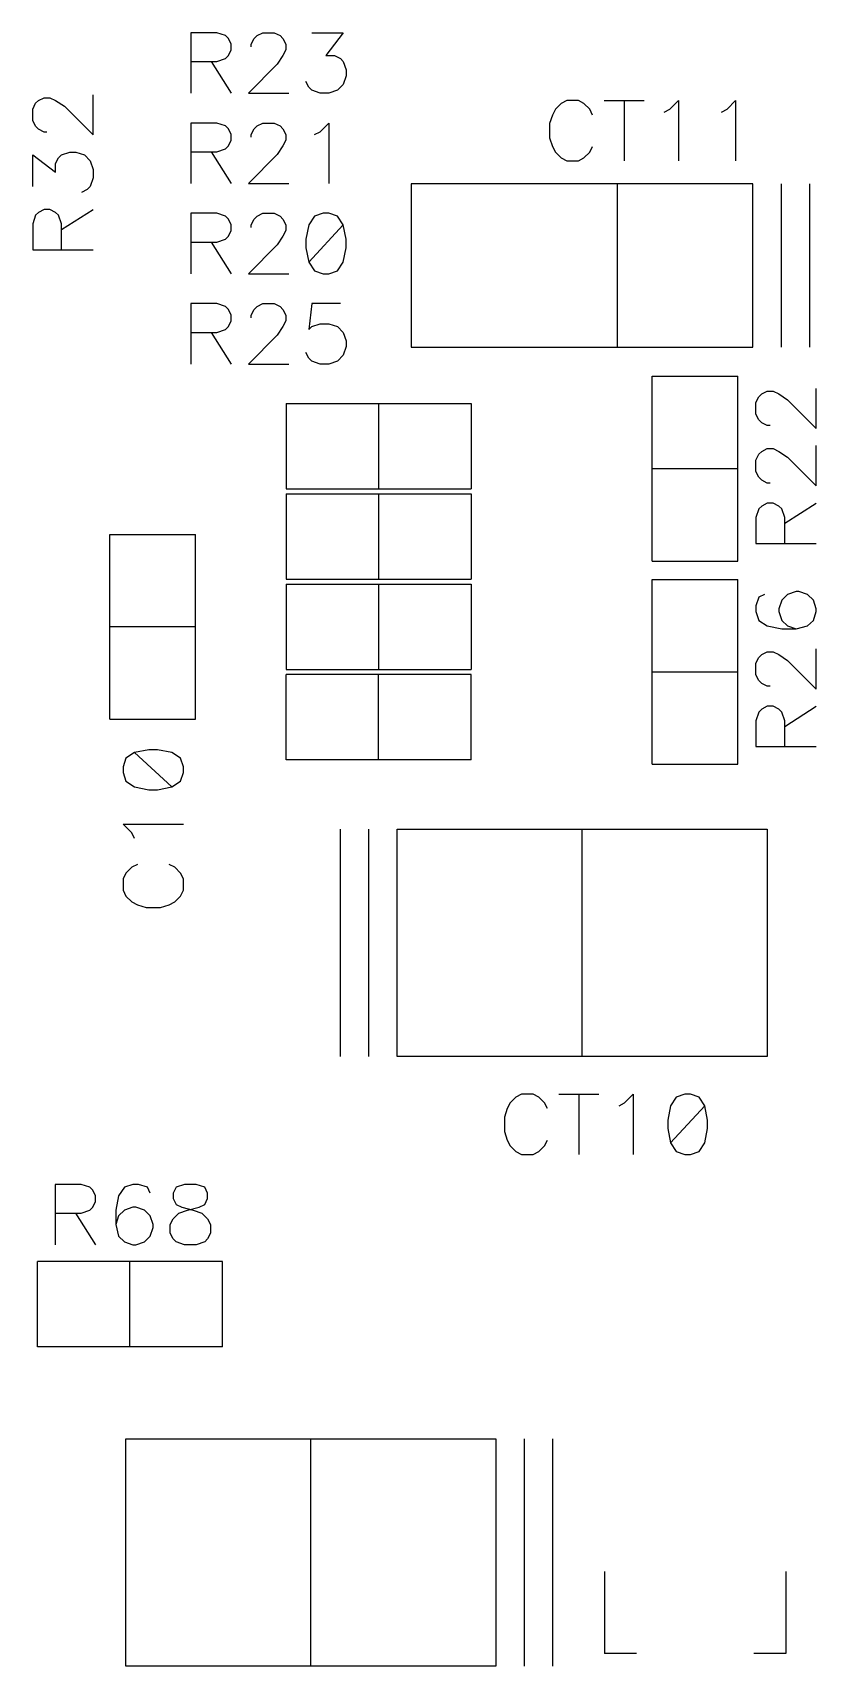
# Model space of a CAD drawing. Extents: x 295 to 953, y 10 to 290.
# Drawn here: x 722.18 to 744.2, y 125.85 to 171.79 of the extents above; entities that cross this region are included whole.
import ezdxf

# ---------------------------------------------------------------- set-up
doc = ezdxf.new("R2010")
doc.units = 0
doc.header["$LTSCALE"] = 5
doc.header["$MEASUREMENT"] = 0
doc.layers.add('130409_DV-DPH-A6_BSK', color=2, linetype='CONTINUOUS')

msp = doc.modelspace()

# ---------------------------------------------------------------- linework, layer by layer
at = {"layer": '130409_DV-DPH-A6_BSK', "color": 7}
for p, q in [((727.351, 171.793), (726.624, 171.793)), ((726.624, 171.793), (726.624, 170.096)), ((727.594, 171.712), (727.351, 171.793)), ((727.676, 171.63), (727.594, 171.712)), ((727.757, 171.473), (727.676, 171.63)), ((727.757, 171.31), (727.757, 171.473)), ((728.321, 171.473), (728.402, 171.63)), ((728.321, 171.392), (728.321, 171.473)), ((728.402, 171.63), (728.483, 171.712)), ((728.483, 171.712), (728.646, 171.793)), ((728.646, 171.793), (728.966, 171.793)), ((728.966, 171.793), (729.129, 171.712)), ((729.129, 171.712), (729.21, 171.63)), ((729.21, 171.63), (729.291, 171.473)), ((729.291, 171.473), (729.291, 171.31)), ((730.018, 171.793), (730.901, 171.793)), ((730.901, 171.793), (730.419, 171.148)), ((726.624, 170.985), (727.351, 170.985)), ((727.193, 170.985), (727.757, 170.096)), ((727.351, 170.985), (727.594, 171.067)), ((727.594, 171.067), (727.676, 171.148)), ((727.676, 171.148), (727.757, 171.31)), ((729.047, 170.904), (728.24, 170.096)), ((729.21, 171.148), (729.047, 170.904)), ((729.291, 171.31), (729.21, 171.148)), ((730.419, 171.148), (730.663, 171.148)), ((730.663, 171.148), (730.825, 171.067)), ((730.825, 171.067), (730.901, 170.985)), ((730.901, 170.985), (730.983, 170.747)), ((730.983, 170.584), (730.901, 170.34)), ((730.983, 170.747), (730.983, 170.584)), ((723.876, 168.918), (723.876, 170.046)), ((728.24, 170.096), (729.372, 170.096)), ((729.936, 170.259), (729.855, 170.421)), ((730.018, 170.178), (729.936, 170.259)), ((730.256, 170.096), (730.018, 170.178)), ((730.5, 170.096), (730.256, 170.096)), ((730.744, 170.178), (730.5, 170.096)), ((730.901, 170.34), (730.744, 170.178)), ((722.179, 169.644), (722.26, 169.807)), ((722.179, 169.319), (722.179, 169.644)), ((722.26, 169.807), (722.342, 169.888)), ((722.342, 169.888), (722.499, 169.964)), ((722.499, 169.964), (722.662, 169.964)), ((722.662, 169.964), (722.824, 169.888)), ((722.824, 169.888), (723.068, 169.725)), ((723.068, 169.725), (723.876, 168.918)), ((736.865, 169.639), (736.784, 169.477)), ((737.028, 169.802), (736.865, 169.639)), ((737.185, 169.883), (737.028, 169.802)), ((737.511, 169.883), (737.185, 169.883)), ((737.668, 169.802), (737.511, 169.883)), ((737.831, 169.639), (737.668, 169.802)), ((737.912, 169.477), (737.831, 169.639)), ((738.232, 169.883), (739.36, 169.883)), ((738.796, 169.883), (738.796, 168.191)), ((739.924, 169.558), (740.081, 169.639)), ((740.081, 169.639), (740.325, 169.883)), ((740.325, 169.883), (740.325, 168.191)), ((741.529, 169.558), (741.691, 169.639)), ((741.691, 169.639), (741.93, 169.883)), ((741.93, 169.883), (741.93, 168.191)), ((722.26, 169.162), (722.179, 169.319)), ((722.342, 169.08), (722.26, 169.162)), ((722.499, 168.999), (722.342, 169.08)), ((727.351, 169.253), (726.624, 169.253)), ((726.624, 169.253), (726.624, 167.556)), ((727.594, 169.172), (727.351, 169.253)), ((727.676, 169.09), (727.594, 169.172)), ((727.757, 168.933), (727.676, 169.09)), ((728.321, 168.933), (728.402, 169.09)), ((728.402, 169.09), (728.483, 169.172)), ((728.483, 169.172), (728.646, 169.253)), ((728.646, 169.253), (728.966, 169.253)), ((728.966, 169.253), (729.129, 169.172)), ((729.129, 169.172), (729.21, 169.09)), ((729.21, 169.09), (729.291, 168.933)), ((730.256, 169.009), (730.5, 169.253)), ((730.5, 169.253), (730.5, 167.556)), ((736.784, 169.477), (736.703, 169.238)), ((736.703, 169.238), (736.703, 168.836)), ((722.58, 168.999), (722.499, 168.999)), ((727.594, 168.527), (727.676, 168.608)), ((727.676, 168.608), (727.757, 168.77)), ((727.757, 168.77), (727.757, 168.933)), ((728.321, 168.852), (728.321, 168.933)), ((729.21, 168.608), (729.047, 168.364)), ((729.291, 168.77), (729.21, 168.608)), ((729.291, 168.933), (729.291, 168.77)), ((730.099, 168.933), (730.256, 169.009)), ((736.703, 168.836), (736.784, 168.593)), ((722.179, 167.465), (722.179, 168.354)), ((722.179, 168.354), (722.824, 167.866)), ((722.824, 168.11), (722.906, 168.273)), ((722.906, 168.273), (722.987, 168.354)), ((722.987, 168.354), (723.226, 168.435)), ((723.226, 168.435), (723.388, 168.435)), ((723.388, 168.435), (723.632, 168.354)), ((723.632, 168.354), (723.795, 168.191)), ((723.795, 168.191), (723.876, 167.947)), ((726.624, 168.445), (727.351, 168.445)), ((727.193, 168.445), (727.757, 167.556)), ((727.351, 168.445), (727.594, 168.527)), ((729.047, 168.364), (728.24, 167.556)), ((736.784, 168.593), (736.865, 168.435)), ((736.865, 168.435), (737.028, 168.273)), ((737.028, 168.273), (737.185, 168.191)), ((737.185, 168.191), (737.511, 168.191)), ((737.511, 168.191), (737.668, 168.273)), ((737.668, 168.273), (737.831, 168.435)), ((737.831, 168.435), (737.912, 168.593)), ((722.824, 167.866), (722.824, 168.11)), ((723.876, 167.709), (723.795, 167.465)), ((723.876, 167.947), (723.876, 167.709)), ((723.713, 167.384), (723.551, 167.302)), ((723.795, 167.465), (723.713, 167.384)), ((728.24, 167.556), (729.372, 167.556)), ((732.817, 167.546), (732.817, 162.949)), ((736.413, 167.546), (732.817, 167.546)), ((737.013, 167.546), (736.413, 167.546)), ((738.115, 167.546), (737.013, 167.546)), ((739.014, 167.546), (738.115, 167.546)), ((738.613, 162.949), (738.613, 167.546)), ((742.413, 167.546), (739.014, 167.546)), ((742.413, 162.949), (742.413, 167.546)), ((743.215, 162.949), (743.215, 167.546)), ((744.013, 162.949), (744.013, 167.546)), ((722.499, 166.82), (722.342, 166.738)), ((722.662, 166.82), (722.499, 166.82)), ((722.824, 166.738), (722.662, 166.82)), ((722.987, 166.256), (723.876, 166.82)), ((722.26, 166.657), (722.179, 166.413)), ((722.179, 166.413), (722.179, 165.687)), ((722.342, 166.738), (722.26, 166.657)), ((722.906, 166.657), (722.824, 166.738)), ((722.987, 166.413), (722.906, 166.657)), ((722.987, 165.687), (722.987, 166.413)), ((727.351, 166.713), (726.624, 166.713)), ((726.624, 166.713), (726.624, 165.016)), ((727.594, 166.632), (727.351, 166.713)), ((727.676, 166.55), (727.594, 166.632)), ((727.757, 166.393), (727.676, 166.55)), ((727.757, 166.23), (727.757, 166.393)), ((728.321, 166.393), (728.402, 166.55)), ((728.321, 166.312), (728.321, 166.393)), ((728.402, 166.55), (728.483, 166.632)), ((728.483, 166.632), (728.646, 166.713)), ((728.646, 166.713), (728.966, 166.713)), ((728.966, 166.713), (729.129, 166.632)), ((729.129, 166.632), (729.21, 166.55)), ((729.21, 166.55), (729.291, 166.393)), ((729.291, 166.393), (729.291, 166.23)), ((729.936, 166.393), (729.855, 165.987)), ((730.099, 166.632), (729.936, 166.393)), ((730.901, 166.393), (729.936, 165.341)), ((730.338, 166.713), (730.099, 166.632)), ((730.5, 166.713), (730.338, 166.713)), ((730.744, 166.632), (730.5, 166.713)), ((730.901, 166.393), (730.744, 166.632)), ((730.983, 165.987), (730.901, 166.393)), ((726.624, 165.905), (727.351, 165.905)), ((727.193, 165.905), (727.757, 165.016)), ((727.351, 165.905), (727.594, 165.987)), ((727.594, 165.987), (727.676, 166.068)), ((727.676, 166.068), (727.757, 166.23)), ((729.21, 166.068), (729.047, 165.824)), ((729.291, 166.23), (729.21, 166.068)), ((729.855, 165.987), (729.855, 165.743)), ((730.983, 165.743), (730.983, 165.987)), ((722.179, 165.687), (723.876, 165.687)), ((729.047, 165.824), (728.24, 165.016)), ((729.855, 165.743), (729.936, 165.341)), ((730.901, 165.341), (730.983, 165.743)), ((728.24, 165.016), (729.372, 165.016)), ((729.936, 165.341), (730.099, 165.098)), ((730.099, 165.098), (730.338, 165.016)), ((730.338, 165.016), (730.5, 165.016)), ((730.5, 165.016), (730.744, 165.098)), ((730.744, 165.098), (730.901, 165.341)), ((727.351, 164.173), (726.624, 164.173)), ((726.624, 164.173), (726.624, 162.476)), ((727.594, 164.092), (727.351, 164.173)), ((727.676, 164.01), (727.594, 164.092)), ((727.757, 163.853), (727.676, 164.01)), ((728.321, 163.853), (728.402, 164.01)), ((728.402, 164.01), (728.483, 164.092)), ((728.483, 164.092), (728.646, 164.173)), ((728.646, 164.173), (728.966, 164.173)), ((728.966, 164.173), (729.129, 164.092)), ((729.129, 164.092), (729.21, 164.01)), ((729.21, 164.01), (729.291, 163.853)), ((730.018, 164.173), (729.936, 163.447)), ((730.825, 164.173), (730.018, 164.173)), ((727.676, 163.528), (727.757, 163.69)), ((727.757, 163.69), (727.757, 163.853)), ((728.321, 163.772), (728.321, 163.853)), ((729.291, 163.69), (729.21, 163.528)), ((729.291, 163.853), (729.291, 163.69)), ((730.018, 163.528), (730.256, 163.609)), ((730.256, 163.609), (730.5, 163.609)), ((730.5, 163.609), (730.744, 163.528)), ((726.624, 163.365), (727.351, 163.365)), ((727.193, 163.365), (727.757, 162.476)), ((727.351, 163.365), (727.594, 163.447)), ((727.594, 163.447), (727.676, 163.528)), ((729.047, 163.284), (728.24, 162.476)), ((729.21, 163.528), (729.047, 163.284)), ((729.936, 163.447), (730.018, 163.528)), ((730.744, 163.528), (730.901, 163.365)), ((730.901, 163.365), (730.983, 163.127)), ((730.983, 163.127), (730.983, 162.964)), ((729.936, 162.639), (729.855, 162.801)), ((730.018, 162.558), (729.936, 162.639)), ((730.901, 162.72), (730.744, 162.558)), ((730.983, 162.964), (730.901, 162.72)), ((732.817, 162.949), (736.413, 162.949)), ((736.413, 162.949), (737.013, 162.949)), ((737.013, 162.949), (738.115, 162.949)), ((738.115, 162.949), (739.014, 162.949)), ((739.014, 162.949), (742.413, 162.949)), ((728.24, 162.476), (729.372, 162.476)), ((730.256, 162.476), (730.018, 162.558)), ((730.5, 162.476), (730.256, 162.476)), ((730.744, 162.558), (730.5, 162.476)), ((739.588, 156.934), (739.588, 162.131)), ((739.588, 162.131), (741.991, 162.131)), ((741.991, 156.934), (741.991, 162.131)), ((742.662, 161.633), (742.819, 161.709)), ((742.819, 161.709), (742.982, 161.709)), ((742.982, 161.709), (743.144, 161.633)), ((744.196, 160.663), (744.196, 161.791)), ((729.301, 161.369), (734.498, 161.369)), ((729.301, 161.369), (729.301, 158.966)), ((731.897, 161.369), (731.897, 158.966)), ((734.498, 161.369), (734.498, 158.966)), ((742.499, 161.389), (742.58, 161.552)), ((742.499, 161.064), (742.499, 161.389)), ((742.58, 161.552), (742.662, 161.633)), ((743.144, 161.633), (743.388, 161.47)), ((743.388, 161.47), (744.196, 160.663)), ((742.58, 160.907), (742.499, 161.064)), ((742.662, 160.825), (742.58, 160.907)), ((742.819, 160.744), (742.662, 160.825)), ((742.9, 160.744), (742.819, 160.744)), ((742.499, 159.774), (742.58, 159.936)), ((742.58, 159.936), (742.662, 160.018)), ((742.662, 160.018), (742.819, 160.099)), ((742.819, 160.099), (742.982, 160.099)), ((742.982, 160.099), (743.144, 160.018)), ((743.144, 160.018), (743.388, 159.855)), ((744.196, 159.047), (744.196, 160.18)), ((739.588, 159.535), (741.991, 159.535)), ((742.499, 159.454), (742.499, 159.774)), ((742.58, 159.291), (742.499, 159.454)), ((743.388, 159.855), (744.196, 159.047)), ((729.301, 158.966), (734.498, 158.966)), ((742.662, 159.21), (742.58, 159.291)), ((742.819, 159.129), (742.662, 159.21)), ((742.9, 159.129), (742.819, 159.129)), ((729.301, 158.829), (734.498, 158.829)), ((729.301, 158.829), (729.301, 156.426)), ((731.897, 158.829), (731.897, 156.426)), ((734.498, 158.829), (734.498, 156.426)), ((742.819, 158.565), (742.662, 158.483)), ((742.982, 158.565), (742.819, 158.565)), ((743.144, 158.483), (742.982, 158.565)), ((743.307, 158.001), (744.196, 158.565)), ((742.58, 158.402), (742.499, 158.158)), ((742.499, 158.158), (742.499, 157.432)), ((742.662, 158.483), (742.58, 158.402)), ((743.226, 158.402), (743.144, 158.483)), ((743.307, 158.158), (743.226, 158.402)), ((743.307, 157.432), (743.307, 158.158)), ((724.348, 152.489), (724.348, 157.686)), ((724.348, 157.686), (726.751, 157.686)), ((726.751, 152.489), (726.751, 157.686)), ((742.499, 157.432), (744.196, 157.432)), ((739.588, 156.934), (741.991, 156.934)), ((729.301, 156.426), (734.498, 156.426)), ((729.301, 156.289), (734.498, 156.289)), ((729.301, 156.289), (729.301, 153.886)), ((731.897, 156.289), (731.897, 153.886)), ((734.498, 156.289), (734.498, 153.886)), ((739.588, 151.219), (739.588, 156.416)), ((739.588, 156.416), (741.991, 156.416)), ((741.991, 151.219), (741.991, 156.416)), ((742.58, 155.918), (742.499, 155.674)), ((742.743, 155.994), (742.58, 155.918)), ((743.226, 155.837), (743.144, 155.593)), ((743.388, 155.994), (743.226, 155.837)), ((743.627, 156.076), (743.388, 155.994)), ((743.708, 156.076), (743.627, 156.076)), ((743.952, 155.994), (743.708, 156.076)), ((744.115, 155.837), (743.952, 155.994)), ((744.196, 155.593), (744.115, 155.837)), ((742.499, 155.674), (742.499, 155.512)), ((742.499, 155.512), (742.58, 155.268)), ((743.144, 155.593), (743.144, 155.512)), ((743.144, 155.512), (743.226, 155.268)), ((744.115, 155.268), (744.196, 155.512)), ((744.196, 155.512), (744.196, 155.593)), ((724.348, 155.09), (726.751, 155.09)), ((742.58, 155.268), (742.819, 155.11)), ((742.819, 155.11), (743.226, 155.029)), ((743.226, 155.268), (743.388, 155.11)), ((743.226, 155.029), (743.627, 155.029)), ((743.388, 155.11), (743.627, 155.029)), ((743.627, 155.029), (743.952, 155.11)), ((743.952, 155.11), (744.115, 155.268)), ((742.662, 154.303), (742.819, 154.384)), ((742.819, 154.384), (742.982, 154.384)), ((742.982, 154.384), (743.144, 154.303)), ((744.196, 153.332), (744.196, 154.465)), ((742.499, 154.059), (742.58, 154.221)), ((742.499, 153.739), (742.499, 154.059)), ((742.58, 154.221), (742.662, 154.303)), ((743.144, 154.303), (743.388, 154.14)), ((743.388, 154.14), (744.196, 153.332)), ((729.301, 153.886), (734.498, 153.886)), ((734.498, 153.749), (729.301, 153.749)), ((729.301, 151.346), (729.301, 153.749)), ((731.897, 151.346), (731.897, 153.749)), ((734.498, 151.346), (734.498, 153.749)), ((739.588, 153.82), (741.991, 153.82)), ((742.58, 153.576), (742.499, 153.739)), ((742.662, 153.495), (742.58, 153.576)), ((742.819, 153.414), (742.662, 153.495)), ((742.9, 153.414), (742.819, 153.414)), ((742.58, 152.687), (742.499, 152.443)), ((742.662, 152.768), (742.58, 152.687)), ((742.819, 152.85), (742.662, 152.768)), ((742.982, 152.85), (742.819, 152.85)), ((743.144, 152.768), (742.982, 152.85)), ((743.226, 152.687), (743.144, 152.768)), ((743.307, 152.443), (743.226, 152.687)), ((743.307, 152.286), (744.196, 152.85)), ((724.348, 152.489), (726.751, 152.489)), ((742.499, 152.443), (742.499, 151.717)), ((743.307, 151.717), (743.307, 152.443)), ((725.446, 151.631), (725.039, 151.549)), ((725.689, 151.631), (725.446, 151.631)), ((726.091, 151.549), (725.689, 151.631)), ((742.499, 151.717), (744.196, 151.717)), ((724.8, 151.392), (724.719, 151.148)), ((724.719, 151.148), (724.719, 150.985)), ((725.039, 151.549), (724.8, 151.392)), ((725.039, 151.549), (726.091, 150.584)), ((726.335, 151.392), (726.091, 151.549)), ((726.416, 151.148), (726.335, 151.392)), ((726.416, 150.985), (726.416, 151.148)), ((734.498, 151.346), (729.301, 151.346)), ((739.588, 151.219), (741.991, 151.219)), ((724.719, 150.985), (724.8, 150.747)), ((724.8, 150.747), (725.039, 150.584)), ((726.091, 150.584), (726.335, 150.747)), ((726.335, 150.747), (726.416, 150.985)), ((725.039, 150.584), (725.446, 150.503)), ((725.446, 150.503), (725.689, 150.503)), ((725.689, 150.503), (726.091, 150.584)), ((724.963, 149.294), (724.719, 149.532)), ((724.719, 149.532), (726.416, 149.532)), ((730.815, 149.395), (730.815, 143)), ((731.613, 149.395), (731.613, 143)), ((732.415, 149.395), (742.814, 149.395)), ((732.415, 143), (732.415, 149.395)), ((737.612, 149.395), (737.612, 143)), ((742.814, 149.395), (742.814, 143)), ((725.039, 149.131), (724.963, 149.294)), ((725.12, 148.405), (724.963, 148.323)), ((726.172, 148.323), (726.009, 148.405)), ((724.8, 148.161), (724.719, 147.998)), ((724.719, 147.998), (724.719, 147.678)), ((724.963, 148.323), (724.8, 148.161)), ((726.335, 148.161), (726.172, 148.323)), ((726.416, 147.998), (726.335, 148.161)), ((726.416, 147.678), (726.416, 147.998)), ((724.719, 147.678), (724.8, 147.516)), ((724.8, 147.516), (724.963, 147.353)), ((726.172, 147.353), (726.335, 147.516)), ((726.335, 147.516), (726.416, 147.678)), ((724.963, 147.353), (725.12, 147.272)), ((725.12, 147.272), (725.364, 147.196)), ((725.364, 147.196), (725.766, 147.196)), ((725.766, 147.196), (726.009, 147.272)), ((726.009, 147.272), (726.172, 147.353)), ((742.814, 143), (732.415, 143)), ((735.514, 141.537), (735.433, 141.298)), ((735.595, 141.699), (735.514, 141.537)), ((735.758, 141.862), (735.595, 141.699)), ((735.915, 141.943), (735.758, 141.862)), ((736.241, 141.943), (735.915, 141.943)), ((736.398, 141.862), (736.241, 141.943)), ((736.561, 141.699), (736.398, 141.862)), ((736.642, 141.537), (736.561, 141.699)), ((736.962, 141.943), (738.09, 141.943)), ((737.526, 141.943), (737.526, 140.251)), ((738.654, 141.618), (738.811, 141.699)), ((738.811, 141.699), (739.055, 141.943)), ((739.055, 141.943), (739.055, 140.251)), ((740.101, 141.618), (740.02, 141.217)), ((740.259, 141.862), (740.101, 141.618)), ((741.067, 141.618), (740.101, 140.571)), ((740.503, 141.943), (740.259, 141.862)), ((740.66, 141.943), (740.503, 141.943)), ((740.904, 141.862), (740.66, 141.943)), ((741.067, 141.618), (740.904, 141.862)), ((741.143, 141.217), (741.067, 141.618)), ((735.433, 141.298), (735.433, 140.896)), ((740.02, 141.217), (740.02, 140.978)), ((741.143, 140.978), (741.143, 141.217)), ((735.433, 140.896), (735.514, 140.653)), ((735.514, 140.653), (735.595, 140.495)), ((736.561, 140.495), (736.642, 140.653)), ((740.02, 140.978), (740.101, 140.571)), ((741.067, 140.571), (741.143, 140.978)), ((735.595, 140.495), (735.758, 140.333)), ((735.758, 140.333), (735.915, 140.251)), ((735.915, 140.251), (736.241, 140.251)), ((736.241, 140.251), (736.398, 140.333)), ((736.398, 140.333), (736.561, 140.495)), ((740.101, 140.571), (740.259, 140.333)), ((740.259, 140.333), (740.503, 140.251)), ((740.503, 140.251), (740.66, 140.251)), ((740.66, 140.251), (740.904, 140.333)), ((740.904, 140.333), (741.067, 140.571)), ((723.541, 139.408), (722.814, 139.408)), ((722.814, 139.408), (722.814, 137.711)), ((723.784, 139.327), (723.541, 139.408)), ((723.866, 139.245), (723.784, 139.327)), ((723.947, 139.088), (723.866, 139.245)), ((724.755, 139.327), (724.592, 139.088)), ((724.993, 139.408), (724.755, 139.327)), ((725.156, 139.408), (724.993, 139.408)), ((725.4, 139.327), (725.156, 139.408)), ((725.481, 139.164), (725.4, 139.327)), ((726.208, 139.327), (726.126, 139.164)), ((726.446, 139.408), (726.208, 139.327)), ((726.771, 139.408), (726.446, 139.408)), ((727.015, 139.327), (726.771, 139.408)), ((727.091, 139.164), (727.015, 139.327)), ((723.784, 138.682), (723.866, 138.763)), ((723.866, 138.763), (723.947, 138.925)), ((723.947, 138.925), (723.947, 139.088)), ((724.592, 139.088), (724.511, 138.682)), ((724.993, 138.763), (724.755, 138.682)), ((725.075, 138.763), (724.993, 138.763)), ((725.319, 138.682), (725.075, 138.763)), ((726.126, 139.164), (726.126, 139.007)), ((726.126, 139.007), (726.208, 138.844)), ((726.208, 138.844), (726.365, 138.763)), ((726.365, 138.763), (726.69, 138.682)), ((726.528, 138.682), (726.853, 138.763)), ((726.853, 138.763), (727.015, 138.844)), ((727.015, 138.844), (727.091, 139.007)), ((727.091, 139.007), (727.091, 139.164)), ((722.814, 138.6), (723.541, 138.6)), ((723.383, 138.6), (723.947, 137.711)), ((723.541, 138.6), (723.784, 138.682)), ((724.511, 138.682), (724.511, 138.28)), ((724.592, 138.519), (724.511, 138.28)), ((724.511, 138.28), (724.592, 137.955)), ((724.755, 138.682), (724.592, 138.519)), ((725.481, 138.519), (725.319, 138.682)), ((725.562, 138.28), (725.481, 138.519)), ((725.562, 138.199), (725.562, 138.28)), ((726.045, 138.28), (726.126, 138.438)), ((726.045, 138.036), (726.045, 138.28)), ((726.126, 138.438), (726.289, 138.6)), ((726.289, 138.6), (726.528, 138.682)), ((726.69, 138.682), (726.934, 138.6)), ((726.934, 138.6), (727.091, 138.438)), ((727.091, 138.438), (727.173, 138.28)), ((727.173, 138.28), (727.173, 138.036)), ((724.592, 137.955), (724.755, 137.793)), ((725.319, 137.793), (725.481, 137.955)), ((725.481, 137.955), (725.562, 138.199)), ((726.126, 137.874), (726.045, 138.036)), ((726.208, 137.793), (726.126, 137.874)), ((727.091, 137.874), (727.015, 137.793)), ((727.173, 138.036), (727.091, 137.874)), ((724.755, 137.793), (724.993, 137.711)), ((724.993, 137.711), (725.075, 137.711)), ((725.075, 137.711), (725.319, 137.793)), ((726.446, 137.711), (726.208, 137.793)), ((726.771, 137.711), (726.446, 137.711)), ((727.015, 137.793), (726.771, 137.711)), ((727.513, 137.239), (722.316, 137.239)), ((722.316, 134.836), (722.316, 137.239)), ((724.912, 134.836), (724.912, 137.239)), ((727.513, 134.836), (727.513, 137.239)), ((727.513, 134.836), (722.316, 134.836)), ((724.795, 125.855), (724.795, 132.25)), ((724.795, 132.25), (735.194, 132.25)), ((729.992, 125.855), (729.992, 132.25)), ((735.194, 132.25), (735.194, 125.855)), ((735.997, 125.855), (735.997, 132.25)), ((736.794, 125.855), (736.794, 132.25)), ((738.242, 128.517), (738.242, 126.215)), ((743.337, 128.517), (743.337, 126.215)), ((739.141, 126.215), (738.242, 126.215)), ((743.337, 126.215), (742.438, 126.215)), ((735.194, 125.855), (724.795, 125.855))]:
    msp.add_line(p, q, dxfattribs=at)

doc.saveas('drawing.dxf')
